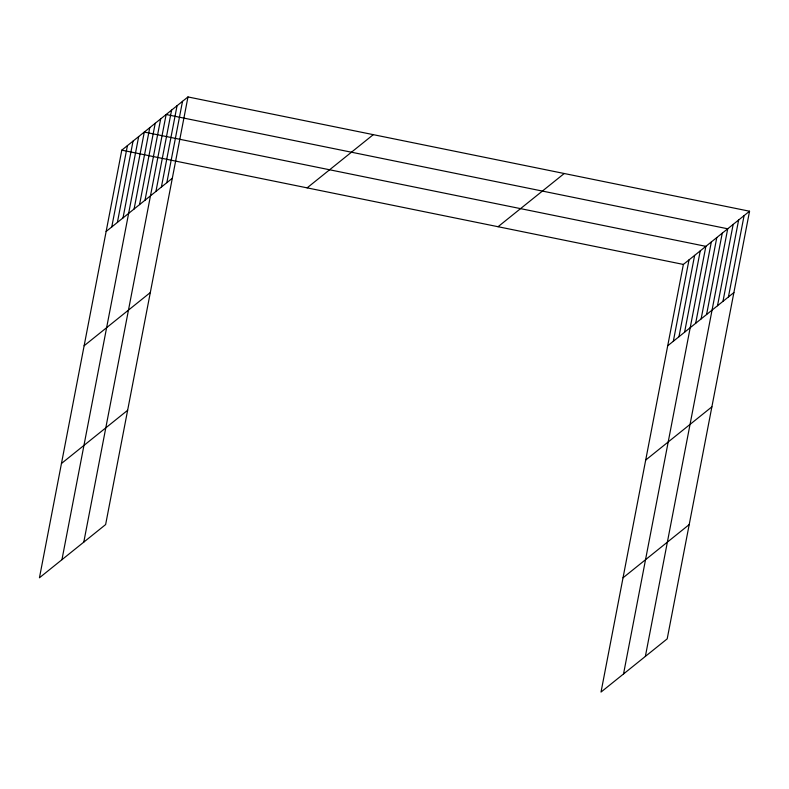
<?xml version="1.0" encoding="UTF-8"?>
<svg xmlns="http://www.w3.org/2000/svg" width="789" height="789" viewBox="0 0 789 789"><rect width="100%" height="100%" fill="white"/><g stroke="black" fill="none" stroke-linecap="round" stroke-linejoin="round"><path stroke-width="1.18" d="M187.979 96.939L121.802 150.147L39.45 577.775L105.627 524.567L187.979 96.939L749.55 211.225L667.198 638.853L601.021 692.061L683.373 264.433L749.55 211.225M111.762 226.966L127.423 145.62M117.383 222.439L133.045 141.103M123.005 217.922L138.677 136.576M61.946 559.677L144.298 132.059L705.869 246.346L623.527 673.974M134.091 209.006L149.762 127.66M139.554 204.617L155.216 123.271M145.008 200.228L160.68 118.883M83.792 542.122L166.134 114.494L727.714 228.79L645.363 656.418M155.936 191.451L171.598 110.105M161.39 187.052L177.052 105.716M166.854 182.663L182.515 101.327M673.333 341.252L688.994 259.916M678.964 336.735L694.626 255.389M684.586 332.208L700.247 250.872M695.671 323.293L711.333 241.957M701.125 318.904L716.797 237.568M706.589 314.515L722.251 233.179M717.507 305.738L733.168 224.392M722.971 301.349L738.632 220.003M728.425 296.96L744.086 215.614M106.13 231.483L172.308 178.275M84.127 345.76L150.304 292.551M307.118 187.861L373.296 134.653M61.453 463.498L127.631 410.29M498.056 226.719L564.234 173.511M667.711 345.779L733.888 292.571M645.708 460.056L711.885 406.848M623.034 577.795L689.211 524.577M121.802 150.147L683.373 264.433"/></g></svg>
